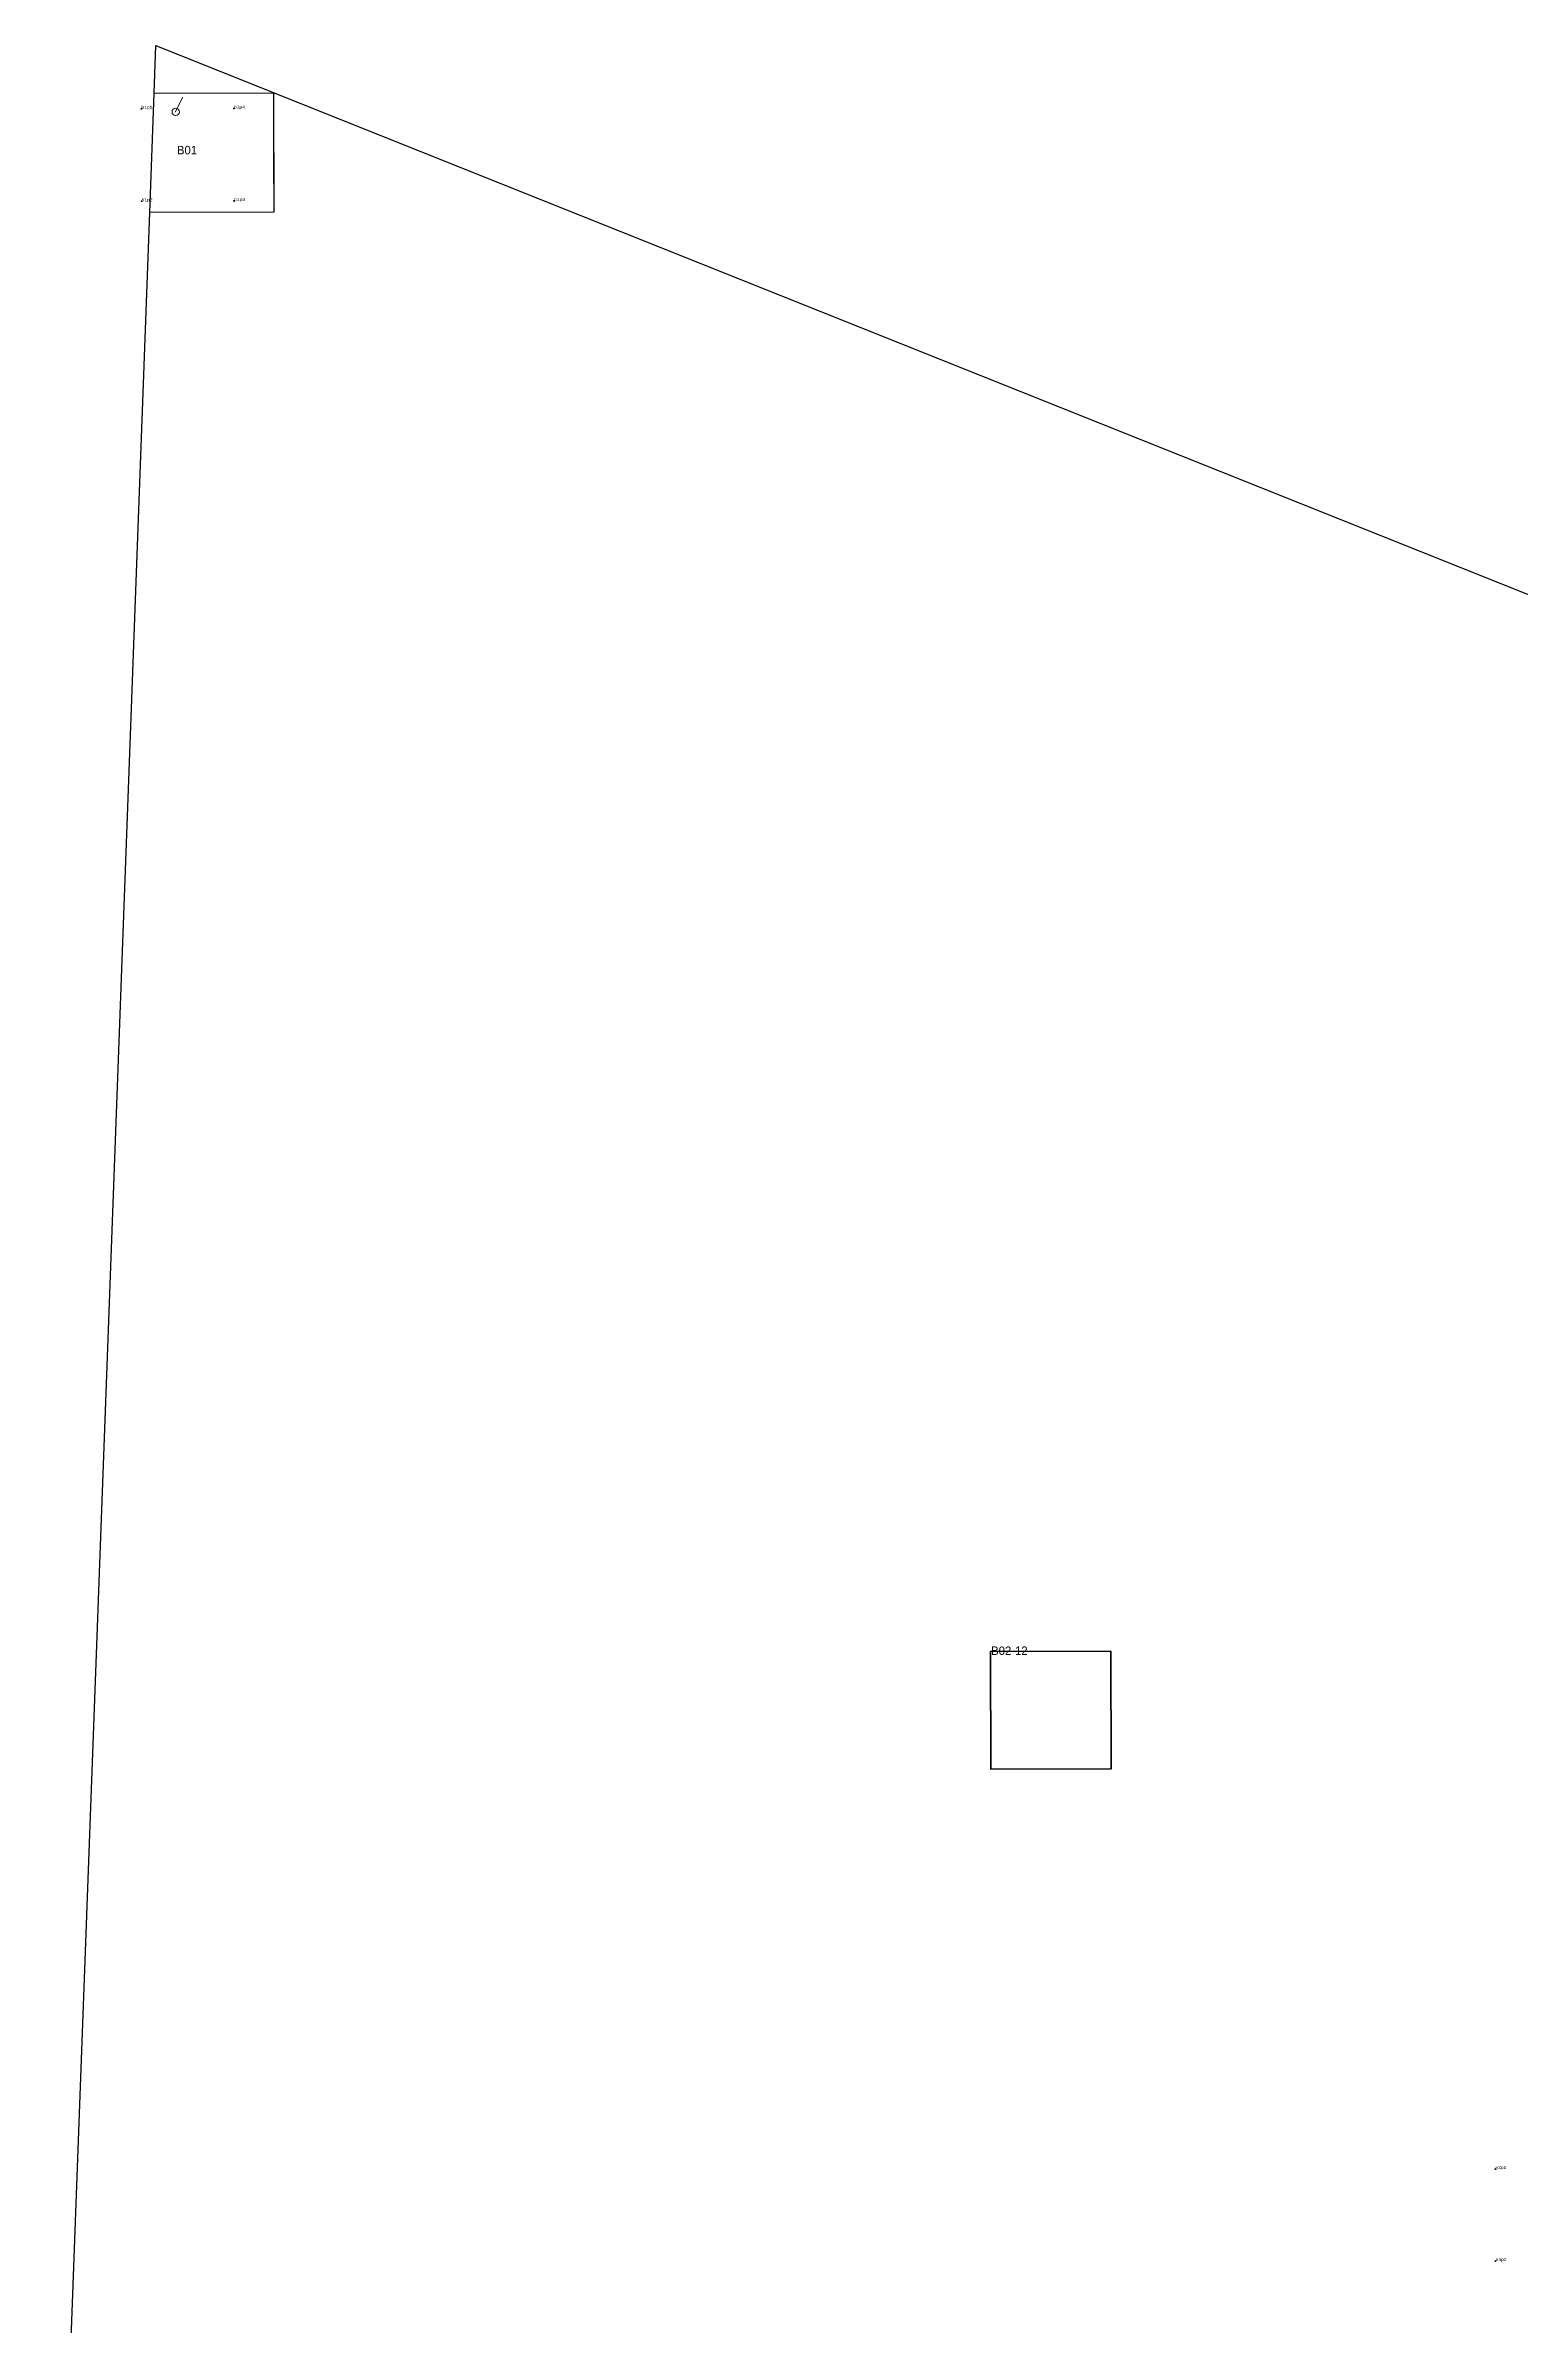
# Model space of a CAD drawing. Header units: metres. Extents: x 553000 to 555110, y 1846600 to 1849300.
# Drawn here: x 553035 to 553908, y 1847950 to 1849300 of the extents above; entities that cross this region are included whole.
import ezdxf
from ezdxf.enums import TextEntityAlignment as Align

# ---------------------------------------------------------------- set-up
doc = ezdxf.new("R2010")
doc.units = ezdxf.units.M
doc.header["$PDMODE"] = 32
doc.header["$PDSIZE"] = 0.5
for name, color, linetype, lineweight in [('1', 7, 'Continuous', 13), ('10', 7, 'Continuous', 13), ('32', 7, 'Continuous', 13)]:
    doc.layers.add(name, color=color, linetype=linetype, lineweight=lineweight)
doc.layers.add('12', color=7, linetype='Continuous')
doc.layers.add('7', color=7, linetype='Continuous')

msp = doc.modelspace()

# ---------------------------------------------------------------- linework, layer by layer
at = {"layer": '1', "lineweight": 25}
msp.add_lwpolyline([(553169.52, 1849271.99), (553169.7, 1849201.48), (553096.34, 1849201.29), (553098.96, 1849271.81)], close=True, dxfattribs=at)
at = {"layer": '1'}
msp.add_lwpolyline([(553169.52, 1849271.99), (553169.7, 1849201.48), (553096.34, 1849201.29), (553098.96, 1849271.81)], close=True, dxfattribs=at)
at = {"layer": '10', "lineweight": 25}
for p, q in [((553100, 1849300), (554100, 1848900)), ((553034.69, 1847536.87), (553096.34, 1849201.29))]:
    msp.add_line(p, q, dxfattribs=at)
msp.add_lwpolyline([(553096.34, 1849201.29), (553098.96, 1849271.81), (553100, 1849300)], dxfattribs=at)
at = {"layer": '10'}
msp.add_lwpolyline([(553098.96, 1849271.81), (553169.52, 1849271.99), (553169.62, 1849234.72), (553169.7, 1849201.48), (553107.45, 1849201.32), (553096.34, 1849201.29)], dxfattribs=at)
at = {"layer": '10', "lineweight": 35}
msp.add_lwpolyline([(553593.99, 1848349.5), (553665.16, 1848349.69), (553665.34, 1848279.98), (553594.17, 1848279.79)], close=True, dxfattribs=at)
at = {"layer": '10'}
msp.add_circle((553111.7, 1849260.75), 2.182, dxfattribs=at)
at = {"layer": '32'}
msp.add_line((553111.37, 1849260.61), (553115.92, 1849269.51), dxfattribs=at)
at = {"layer": '7'}
for p in [(553091.41, 1849262.62), (553146.21, 1849262.76), (553091.55, 1849207.91), (553146.35, 1849208.05), (553892.81, 1848043.09), (553892.95, 1847988.69)]:
    msp.add_point(p, dxfattribs=at)

# ---------------------------------------------------------------- texts
at = {"layer": '10'}
for s, p in [('B01', (553118.365, 1849235.64)), ('B02-12', (553605.125, 1848347.44))]:
    msp.add_text(s, height=5, dxfattribs=at).set_placement(p, align=Align.CENTER)
at = {"layer": '12', "width": 1.2}
for s, p in [('b1p1', (553091.41, 1849262.62)), ('b1p4', (553146.21, 1849262.76)), ('b1p2', (553091.55, 1849207.91)), ('b1p3', (553146.35, 1849208.05)), ('e3p1', (553892.81, 1848043.1)), ('e3p2', (553892.95, 1847988.69))]:
    msp.add_text(s, height=1.8, dxfattribs=at).set_placement(p)

doc.saveas('drawing.dxf')
